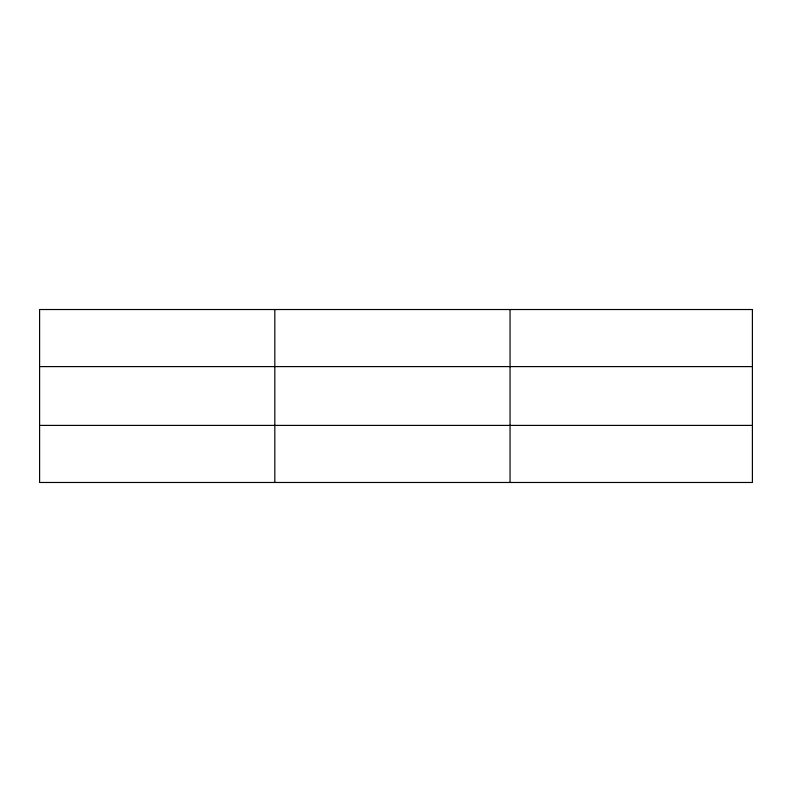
<?xml version="1.0" encoding="UTF-8"?>
<svg xmlns="http://www.w3.org/2000/svg" width="792" height="792" viewBox="0 0 792 792"><rect width="100%" height="100%" fill="white"/><g stroke="black" fill="none" stroke-linecap="round" stroke-linejoin="round"><path stroke-width="1.19" d="M274.824 309.523L274.824 482.477M510.048 309.523L510.048 482.477M39.6 366.597L752.4 366.597M39.6 425.403L752.4 425.403M752.4 309.523L752.4 482.477L39.6 482.477L39.6 309.523L752.4 309.523"/></g></svg>
